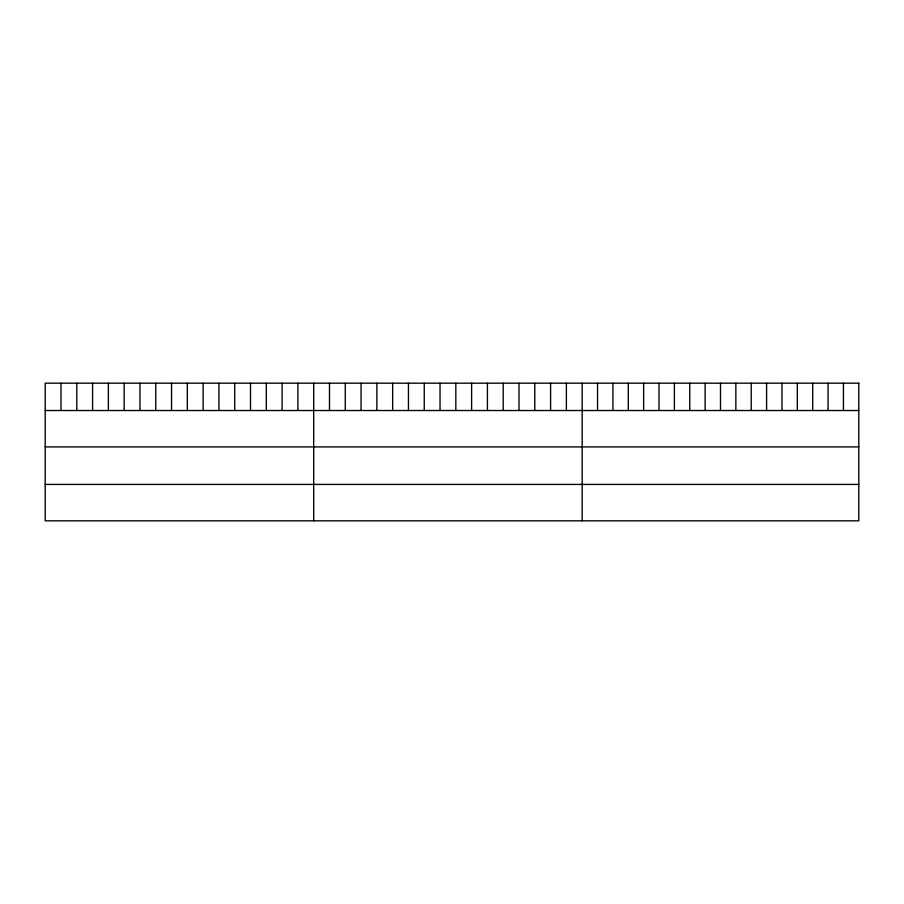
<?xml version="1.0" encoding="UTF-8"?>
<svg xmlns="http://www.w3.org/2000/svg" width="904" height="904" viewBox="0 0 904 904"><rect width="100%" height="100%" fill="white"/><g stroke="black" fill="none" stroke-linecap="round" stroke-linejoin="round"><path stroke-width="1.36" d="M45.2 410.518L858.8 410.518M45.2 446.915L858.8 446.915M45.2 484.42L858.8 484.42M843.432 383.183L843.432 410.518M828.064 383.183L828.064 410.518M812.696 383.183L812.696 410.518M797.328 383.183L797.328 410.518M781.96 383.183L781.96 410.518M766.592 383.183L766.592 410.518M751.224 383.183L751.224 410.518M735.856 383.183L735.856 410.518M720.488 383.183L720.488 410.518M705.12 383.183L705.12 410.518M689.752 383.183L689.752 410.518M674.384 383.183L674.384 410.518M659.016 383.183L659.016 410.518M643.648 383.183L643.648 410.518M628.28 383.183L628.28 410.518M612.912 383.183L612.912 410.518M597.544 383.183L597.544 410.518M582.176 383.183L582.176 520.817M566.379 383.183L566.379 410.518M550.592 383.183L550.592 410.518M534.795 383.183L534.795 410.518M518.998 383.183L518.998 410.518M503.212 383.183L503.212 410.518M487.414 383.183L487.414 410.518M471.617 383.183L471.617 410.518M455.831 383.183L455.831 410.518M440.033 383.183L440.033 410.518M424.247 383.183L424.247 410.518M408.45 383.183L408.45 410.518M392.652 383.183L392.652 410.518M376.866 383.183L376.866 410.518M361.069 383.183L361.069 410.518M345.272 383.183L345.272 410.518M329.485 383.183L329.485 410.518M313.688 383.183L313.688 520.817M297.891 383.183L297.891 410.518M282.104 383.183L282.104 410.518M266.307 383.183L266.307 410.518M250.51 383.183L250.51 410.518M234.724 383.183L234.724 410.518M218.926 383.183L218.926 410.518M203.129 383.183L203.129 410.518M187.343 383.183L187.343 410.518M171.545 383.183L171.545 410.518M155.759 383.183L155.759 410.518M139.962 383.183L139.962 410.518M124.164 383.183L124.164 410.518M108.378 383.183L108.378 410.518M92.581 383.183L92.581 410.518M76.783 383.183L76.783 410.518M60.997 383.183L60.997 410.518M858.8 383.183L45.2 383.183L45.2 520.817L858.8 520.817L858.8 383.183"/></g></svg>
